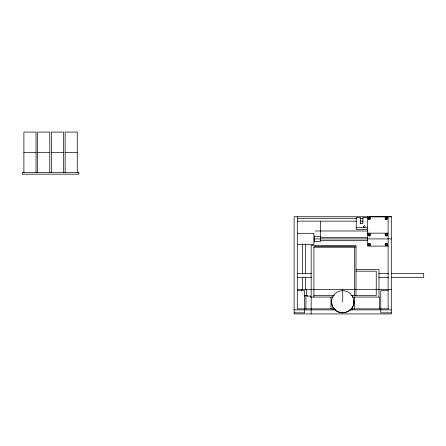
<?xml version="1.0" encoding="UTF-8"?>
<svg xmlns="http://www.w3.org/2000/svg" width="446" height="446" viewBox="0 0 446 446"><rect width="100%" height="100%" fill="white"/><g stroke="black" fill="none" stroke-linecap="round" stroke-linejoin="round"><path stroke-width="0.67" d="M331.701 300.097C331.356 303.196 332.108 306.502 334.21 308.861M23.894 152.326L36.042 152.326M37.637 152.326L49.785 152.326M51.379 152.326L63.527 152.326M65.122 152.326L77.269 152.326M370.442 216.828L391.304 216.828M369.662 217.603L362.827 217.603L362.827 223.658L360.106 223.658M385.383 217.603L386.749 217.603M297.304 218.306L356.51 218.306M359.989 218.306L363.473 218.306M297.304 221.155L356.51 221.155M359.989 221.155L363.473 221.155M356.231 227.722L367.571 227.722M368.011 229.545L356.231 229.545L356.231 217.603L360.474 217.603L360.474 223.658M315.233 230.989L367.571 230.989M367.571 233.158L388.115 233.158M297.304 233.303L313.884 233.303L313.884 244.525L297.304 244.525M314.525 236.486L320.596 236.486M320.596 237.395L367.571 237.395M313.884 238.917L391.304 238.917M320.596 240.433L367.571 240.433M314.525 241.347L320.596 241.347L320.596 221.339M388.115 246.092L367.571 246.092L367.571 216.734M313.906 247.028L355.997 247.028M355.997 269.579L378.994 269.579L378.994 297.064L352.295 297.064M355.997 271.174L376.246 271.174L376.246 295.469L350.974 295.469M297.304 273.426L311.86 273.426M378.81 273.426L388.527 273.426M391.304 273.426L423.7 273.426L423.7 277.384L391.304 277.384M297.304 277.384L311.86 277.384M378.81 277.384L388.527 277.384M297.304 289.454L391.304 289.454M297.404 290.708L304.646 290.708L304.646 312.841L294.115 312.841M388.014 290.708L380.772 290.708L380.772 312.841L391.304 312.841M304.629 295.469L307.506 295.469L307.506 296.105M313.906 295.469L334.5 295.469M304.668 296.105L310.695 296.105L310.695 297.449M311.163 297.064L333.129 297.064M335.046 308.861L297.304 308.861L297.304 216.734M351.069 308.861L388.527 308.861M294.115 309.875L335.743 309.875M349.675 309.875L391.304 309.875M334.979 309.663C341.703 317.145 355.356 310.444 353.778 300.543A11.139 11.139 0 0 0 343.938 290.708L341.034 290.764A11.139 11.139 0 0 0 331.64 300.543C329.94 316.883 356.081 316.359 353.717 300.097M388.115 216.734L388.115 308.861M379.501 297.064L379.501 308.861M355.997 295.469L355.997 245.434L311.163 245.434L311.163 313.923M354.403 295.469L354.403 246.872L313.906 246.872L313.906 297.064M354.436 297.064L354.436 308.861M352.463 308.861L352.463 309.875M342.712 289.454L342.712 301.775M332.956 308.861L332.956 309.875M330.982 297.064L330.982 308.861M314.525 235.733L314.525 242.094M306.43 289.393L306.43 295.469M305.917 297.064L305.917 308.861M305.521 243.878L305.521 273.532M305.521 276.983L305.521 289.393M302.483 243.878L302.483 273.532M302.483 276.983L302.483 289.393M301.568 289.393L301.568 290.742M77.269 172.574L77.269 132.077L65.122 132.077L65.122 172.574M63.527 172.574L63.527 132.077L51.379 132.077L51.379 172.574M49.785 172.574L49.785 132.077L37.637 132.077L37.637 172.574M36.042 172.574L36.042 132.077L23.894 132.077L23.894 172.574M385.723 219.198A0.797 0.797 0 0 1 387.212 218.796M78.864 172.574L22.3 172.574L22.3 174.169L78.864 174.169L78.864 172.574M391.304 216.734L294.115 216.734L294.115 313.923L391.304 313.923L391.304 216.734M363.88 227.22A0.797 0.797 0 0 0 365.079 226.529A0.797 0.797 0 0 0 363.88 225.838A0.797 0.797 0 0 0 363.88 227.22M369.009 218.808A0.636 0.636 0 0 0 369.963 218.256A0.636 0.636 0 0 0 369.009 217.698A0.636 0.636 0 0 0 369.009 218.808M386.024 218.808A0.636 0.636 0 0 0 386.983 218.256A0.636 0.636 0 0 0 386.024 217.698A0.636 0.636 0 0 0 386.024 218.808M385.706 245.601A1.277 1.277 0 0 0 387.619 244.497A1.277 1.277 0 0 0 385.706 243.393A1.277 1.277 0 0 0 385.706 245.601M386.024 245.049A0.636 0.636 0 0 0 386.983 244.497A0.636 0.636 0 0 0 386.024 243.945A0.636 0.636 0 0 0 386.024 245.049M385.444 235.661A1.277 1.277 0 0 0 387.574 235.092A1.277 1.277 0 0 0 386.013 233.531A1.277 1.277 0 0 0 385.444 235.661M385.89 235.209A0.636 0.636 0 0 0 386.961 234.925A0.636 0.636 0 0 0 386.18 234.144A0.636 0.636 0 0 0 385.89 235.209M368.691 235.867A1.277 1.277 0 0 0 370.604 234.763A1.277 1.277 0 0 0 368.691 233.654A1.277 1.277 0 0 0 368.691 235.867M369.009 235.315A0.636 0.636 0 0 0 369.963 234.763A0.636 0.636 0 0 0 369.009 234.206A0.636 0.636 0 0 0 369.009 235.315M368.691 245.601A1.277 1.277 0 0 0 370.604 244.497A1.277 1.277 0 0 0 368.691 243.393A1.277 1.277 0 0 0 368.691 245.601M369.009 245.049A0.636 0.636 0 0 0 369.963 244.497A0.636 0.636 0 0 0 369.009 243.945A0.636 0.636 0 0 0 369.009 245.049M368.691 219.36A1.277 1.277 0 0 0 370.604 218.256A1.277 1.277 0 0 0 368.691 217.146A1.277 1.277 0 0 0 368.691 219.36M385.706 219.36A1.277 1.277 0 0 0 387.619 218.256A1.277 1.277 0 0 0 385.706 217.146A1.277 1.277 0 0 0 385.706 219.36"/></g></svg>
